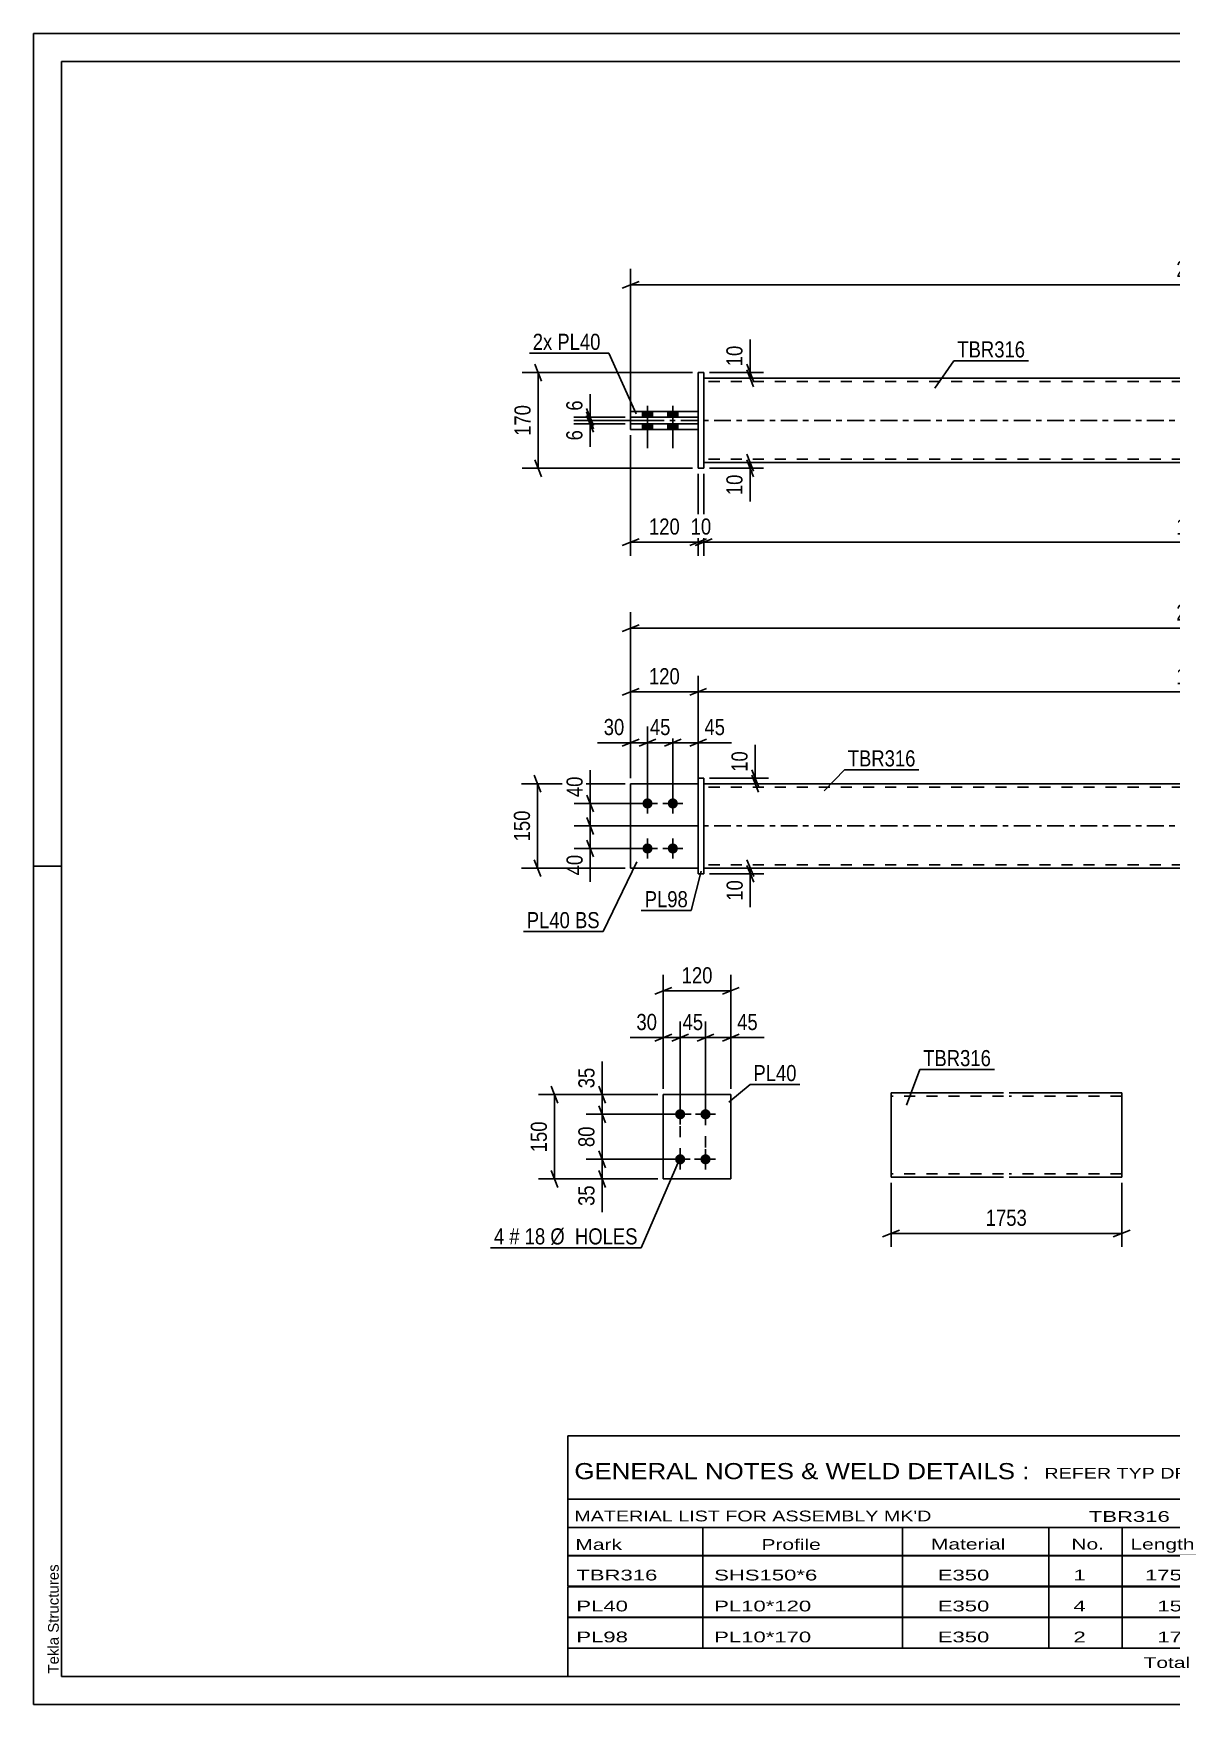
# Model space of a CAD drawing. Header units: millimetres. Extents: x 0 to 420, y 0 to 297.
# Drawn here: x 0 to 202.3, y 0 to 297 of the extents above; entities that cross this region are included whole.
import ezdxf

# ---------------------------------------------------------------- set-up
doc = ezdxf.new("R2010")
doc.units = ezdxf.units.MM
doc.linetypes.add('DXK_LINE_DOT2', pattern=[3.9198, 1.9599, -1.9599])
doc.linetypes.add('DXK_LINE_DOT3', pattern=[5.9187, 2.979, -0.9799, 0.9799, -0.9799])
doc.styles.add('Arial', font='ARIAL.TTF', dxfattribs={"height": 0.2})
doc.styles.add('Arial Narrow', font='ARIALN.TTF', dxfattribs={"height": 0.2})

# ---------------------------------------------------------------- blocks, each defined once
blk = doc.blocks.new('Unknown-580582355-1163')
at = {"color": 5, "linetype": 'Continuous'}
for p, q in [((420, 297), (0, 297)), ((0, 297), (0, 0)), ((0, 292), (0, 297)), ((415, 292), (5, 292)), ((5, 292), (5, 5)), ((5, 149), (0, 149)), ((0, 0), (0, 5)), ((5, 5), (415, 5)), ((0, 0), (420, 0))]:
    blk.add_line(p, q, dxfattribs=at)
at = {"color": 174, "linetype": 'Continuous', "style": 'Arial'}
blk.add_text('Tekla Structures', height=1.9102, rotation=90, dxfattribs=at).set_placement((4.5, 5.5))
blk = doc.blocks.new('Part-580582355-1804 - 1792')
at = {"color": 2, "linetype": 'Continuous'}
for p, q in [((106.15, 163.65), (118.15, 163.65)), ((106.15, 163.65), (106.15, 148.65)), ((118.15, 148.65), (106.15, 148.65)), ((106.15, 148.65), (106.15, 148.65))]:
    blk.add_line(p, q, dxfattribs=at)
at = {"color": 7, "linetype": 'DXK_LINE_DOT2'}
for p, q in [((106.15, 163.65), (118.15, 163.65)), ((118.15, 163.65), (118.15, 163.65)), ((118.15, 163.65), (118.15, 148.65)), ((106.15, 148.65), (118.15, 148.65))]:
    blk.add_line(p, q, dxfattribs=at)
blk = doc.blocks.new('Part-580582355-1809 - 1792')
at = {"color": 7, "linetype": 'DXK_LINE_DOT2'}
for p, q in [((106.15, 163.65), (118.15, 163.65)), ((106.15, 163.65), (118.15, 163.65)), ((106.15, 148.65), (106.15, 163.65)), ((118.15, 163.65), (118.15, 163.65)), ((118.15, 163.65), (118.15, 148.65)), ((106.15, 148.65), (118.15, 148.65)), ((118.15, 148.65), (106.15, 148.65)), ((106.15, 148.65), (106.15, 148.65))]:
    blk.add_line(p, q, dxfattribs=at)
blk = doc.blocks.new('Part-580582355-1814 - 1792')
at = {"color": 2, "linetype": 'Continuous'}
for p, q in [((118.15, 164.65), (119.15, 164.65)), ((118.15, 164.65), (118.15, 147.65)), ((119.15, 164.65), (119.15, 164.65)), ((119.15, 164.65), (119.15, 147.65)), ((118.15, 147.65), (119.15, 147.65))]:
    blk.add_line(p, q, dxfattribs=at)
at = {"color": 7, "linetype": 'DXK_LINE_DOT2'}
for p, q in [((118.15, 164.65), (119.15, 164.65)), ((118.15, 147.65), (119.15, 147.65))]:
    blk.add_line(p, q, dxfattribs=at)
blk = doc.blocks.new('Part-580582355-1824 - 1792')
at = {"color": 2, "linetype": 'Continuous'}
for p, q in [((119.15, 163.65), (294.45, 163.65)), ((119.15, 148.65), (294.45, 148.65))]:
    blk.add_line(p, q, dxfattribs=at)
at = {"color": 7, "linetype": 'DXK_LINE_DOT2'}
for p, q in [((119.15, 148.65), (119.15, 163.65)), ((294.45, 148.65), (294.45, 163.65)), ((294.45, 163.05), (119.15, 163.05)), ((294.45, 149.25), (119.15, 149.25))]:
    blk.add_line(p, q, dxfattribs=at)
at = {"color": 7, "linetype": 'DXK_LINE_DOT3'}
blk.add_line((109.15, 156.15), (304.45, 156.15), dxfattribs=at)
blk = doc.blocks.new('Bolt-580582355-1831 - 1792')
at = {"linetype": 'Continuous'}
for points in [[(109.15, 161.05), (109.33, 161.03), (109.51, 160.97), (109.68, 160.88), (109.82, 160.75), (109.93, 160.6), (110, 160.43), (110.04, 160.24), (110.04, 160.05), (110, 159.87), (109.93, 159.7), (109.82, 159.55), (109.68, 159.42), (109.51, 159.33), (109.33, 159.27), (109.15, 159.25), (108.96, 159.27), (108.78, 159.33), (108.62, 159.42), (108.48, 159.55), (108.37, 159.7), (108.29, 159.87), (108.25, 160.05), (108.25, 160.24), (108.29, 160.43), (108.37, 160.6), (108.48, 160.75), (108.62, 160.88), (108.78, 160.97), (108.96, 161.03)], [(113.65, 161.05), (113.83, 161.03), (114.01, 160.97), (114.18, 160.88), (114.32, 160.75), (114.43, 160.6), (114.5, 160.43), (114.54, 160.24), (114.54, 160.05), (114.5, 159.87), (114.43, 159.7), (114.32, 159.55), (114.18, 159.42), (114.01, 159.33), (113.83, 159.27), (113.65, 159.25), (113.46, 159.27), (113.28, 159.33), (113.12, 159.42), (112.98, 159.55), (112.87, 159.7), (112.79, 159.87), (112.75, 160.05), (112.75, 160.24), (112.79, 160.43), (112.87, 160.6), (112.98, 160.75), (113.12, 160.88), (113.28, 160.97), (113.46, 161.03)], [(109.15, 153.05), (109.33, 153.03), (109.51, 152.97), (109.68, 152.88), (109.82, 152.75), (109.93, 152.6), (110, 152.43), (110.04, 152.24), (110.04, 152.05), (110, 151.87), (109.93, 151.7), (109.82, 151.55), (109.68, 151.42), (109.51, 151.33), (109.33, 151.27), (109.15, 151.25), (108.96, 151.27), (108.78, 151.33), (108.62, 151.42), (108.48, 151.55), (108.37, 151.7), (108.29, 151.87), (108.25, 152.05), (108.25, 152.24), (108.29, 152.43), (108.37, 152.6), (108.48, 152.75), (108.62, 152.88), (108.78, 152.97), (108.96, 153.03)], [(113.65, 153.05), (113.83, 153.03), (114.01, 152.97), (114.18, 152.88), (114.32, 152.75), (114.43, 152.6), (114.5, 152.43), (114.54, 152.24), (114.54, 152.05), (114.5, 151.87), (114.43, 151.7), (114.32, 151.55), (114.18, 151.42), (114.01, 151.33), (113.83, 151.27), (113.65, 151.25), (113.46, 151.27), (113.28, 151.33), (113.12, 151.42), (112.98, 151.55), (112.87, 151.7), (112.79, 151.87), (112.75, 152.05), (112.75, 152.24), (112.79, 152.43), (112.87, 152.6), (112.98, 152.75), (113.12, 152.88), (113.28, 152.97), (113.46, 153.03)]]:
    blk.add_hatch(color=1, dxfattribs=at).paths.add_polyline_path(points)
at = {"color": 1, "linetype": 'Continuous'}
for p, q in [((109.15, 158.35), (109.15, 161.95)), ((113.65, 158.35), (113.65, 161.95)), ((110.95, 160.15), (107.35, 160.15)), ((115.45, 160.15), (111.85, 160.15)), ((110.95, 152.15), (107.35, 152.15)), ((109.15, 150.35), (109.15, 153.95)), ((115.45, 152.15), (111.85, 152.15)), ((113.65, 150.35), (113.65, 153.95))]:
    blk.add_line(p, q, dxfattribs=at)
blk = doc.blocks.new('Part-580582355-2124 - 2115')
at = {"color": 2, "linetype": 'Continuous'}
for p, q in [((119.15, 235.72), (294.45, 235.72)), ((119.15, 220.72), (294.45, 220.72))]:
    blk.add_line(p, q, dxfattribs=at)
at = {"color": 7, "linetype": 'DXK_LINE_DOT2'}
for p, q in [((119.15, 220.72), (119.15, 235.72)), ((294.45, 235.12), (119.15, 235.12)), ((294.45, 235.72), (294.45, 220.72)), ((294.45, 221.32), (119.15, 221.32))]:
    blk.add_line(p, q, dxfattribs=at)
at = {"color": 7, "linetype": 'DXK_LINE_DOT3'}
blk.add_line((109.15, 228.22), (304.45, 228.22), dxfattribs=at)
blk = doc.blocks.new('Bolt-580582355-2118 - 2115')
at = {"linetype": 'Continuous'}
for points in [[(108.25, 228.82), (110.05, 228.82), (110.05, 229.82), (108.25, 229.82)], [(108.25, 228.82), (110.05, 228.82), (110.05, 229.82), (108.25, 229.82)], [(112.75, 228.82), (114.55, 228.82), (114.55, 229.82), (112.75, 229.82)], [(112.75, 228.82), (114.55, 228.82), (114.55, 229.82), (112.75, 229.82)], [(108.25, 226.62), (110.05, 226.62), (110.05, 227.62), (108.25, 227.62)], [(108.25, 226.62), (110.05, 226.62), (110.05, 227.62), (108.25, 227.62)], [(112.75, 226.62), (114.55, 226.62), (114.55, 227.62), (112.75, 227.62)], [(112.75, 226.62), (114.55, 226.62), (114.55, 227.62), (112.75, 227.62)]]:
    blk.add_hatch(color=1, dxfattribs=at).paths.add_polyline_path(points)
at = {"color": 1, "linetype": 'Continuous'}
for p, q in [((108.25, 229.82), (108.25, 228.82)), ((108.25, 229.82), (108.25, 228.82)), ((109.15, 230.82), (109.15, 223.32)), ((109.15, 230.82), (109.15, 223.32)), ((110.05, 229.82), (110.05, 228.82)), ((110.05, 229.82), (110.05, 228.82)), ((112.75, 229.82), (112.75, 228.82)), ((112.75, 229.82), (112.75, 228.82)), ((113.65, 230.82), (113.65, 223.32)), ((113.65, 230.82), (113.65, 223.32)), ((114.55, 229.82), (114.55, 228.82)), ((114.55, 229.82), (114.55, 228.82)), ((108.25, 227.62), (108.25, 226.62)), ((108.25, 227.62), (108.25, 226.62)), ((110.05, 227.62), (110.05, 226.62)), ((110.05, 227.62), (110.05, 226.62)), ((112.75, 227.62), (112.75, 226.62)), ((112.75, 227.62), (112.75, 226.62)), ((114.55, 227.62), (114.55, 226.62)), ((114.55, 227.62), (114.55, 226.62))]:
    blk.add_line(p, q, dxfattribs=at)
blk = doc.blocks.new('Part-580582355-2135 - 2115')
at = {"color": 2, "linetype": 'Continuous'}
for p, q in [((106.15, 229.82), (118.15, 229.82)), ((106.15, 228.82), (106.15, 229.82)), ((106.15, 228.82), (118.15, 228.82)), ((106.15, 228.82), (106.15, 228.82))]:
    blk.add_line(p, q, dxfattribs=at)
at = {"color": 7, "linetype": 'DXK_LINE_DOT2'}
for p, q in [((106.15, 229.82), (118.15, 229.82)), ((106.15, 229.82), (106.15, 229.82)), ((106.15, 228.82), (118.15, 228.82)), ((118.15, 229.82), (118.15, 228.82))]:
    blk.add_line(p, q, dxfattribs=at)
blk = doc.blocks.new('Part-580582355-2130 - 2115')
at = {"color": 2, "linetype": 'Continuous'}
for p, q in [((106.15, 227.62), (118.15, 227.62)), ((106.15, 226.62), (106.15, 227.62)), ((106.15, 226.62), (118.15, 226.62)), ((106.15, 226.62), (106.15, 226.62))]:
    blk.add_line(p, q, dxfattribs=at)
at = {"color": 7, "linetype": 'DXK_LINE_DOT2'}
for p, q in [((106.15, 227.62), (118.15, 227.62)), ((118.15, 226.62), (106.15, 226.62)), ((118.15, 227.62), (118.15, 226.62))]:
    blk.add_line(p, q, dxfattribs=at)
blk = doc.blocks.new('Part-580582355-2136 - 2115')
at = {"color": 2, "linetype": 'Continuous'}
for p, q in [((118.15, 236.72), (119.15, 236.72)), ((118.15, 236.72), (118.15, 219.72)), ((119.15, 236.72), (119.15, 236.72)), ((119.15, 236.72), (119.15, 219.72)), ((119.15, 219.72), (118.15, 219.72)), ((118.15, 219.72), (118.15, 219.72))]:
    blk.add_line(p, q, dxfattribs=at)
at = {"color": 7, "linetype": 'DXK_LINE_DOT2'}
for p, q in [((118.15, 236.72), (119.15, 236.72)), ((119.15, 236.72), (119.15, 236.72)), ((118.15, 219.72), (119.15, 219.72))]:
    blk.add_line(p, q, dxfattribs=at)
blk = doc.blocks.new('Bolt-580582355-1445 - 1411')
at = {"linetype": 'Continuous'}
for points in [[(114.96, 104.01), (114.77, 104.03), (114.59, 104.08), (114.43, 104.18), (114.29, 104.3), (114.18, 104.46), (114.1, 104.63), (114.06, 104.81), (114.06, 105), (114.1, 105.18), (114.18, 105.36), (114.29, 105.51), (114.43, 105.63), (114.59, 105.73), (114.77, 105.79), (114.96, 105.81), (115.15, 105.79), (115.33, 105.73), (115.49, 105.63), (115.63, 105.51), (115.74, 105.36), (115.82, 105.18), (115.85, 105), (115.85, 104.81), (115.82, 104.63), (115.74, 104.46), (115.63, 104.3), (115.49, 104.18), (115.33, 104.08), (115.15, 104.03)], [(119.46, 104.01), (119.27, 104.03), (119.09, 104.08), (118.93, 104.18), (118.79, 104.3), (118.68, 104.46), (118.6, 104.63), (118.56, 104.81), (118.56, 105), (118.6, 105.18), (118.68, 105.36), (118.79, 105.51), (118.93, 105.63), (119.09, 105.73), (119.27, 105.79), (119.46, 105.81), (119.65, 105.79), (119.83, 105.73), (119.99, 105.63), (120.13, 105.51), (120.24, 105.36), (120.32, 105.18), (120.35, 105), (120.35, 104.81), (120.32, 104.63), (120.24, 104.46), (120.13, 104.3), (119.99, 104.18), (119.83, 104.08), (119.65, 104.03)], [(114.96, 96.01), (114.77, 96.03), (114.59, 96.08), (114.43, 96.18), (114.29, 96.3), (114.18, 96.46), (114.1, 96.63), (114.06, 96.81), (114.06, 97), (114.1, 97.18), (114.18, 97.36), (114.29, 97.51), (114.43, 97.63), (114.59, 97.73), (114.77, 97.79), (114.96, 97.81), (115.15, 97.79), (115.33, 97.73), (115.49, 97.63), (115.63, 97.51), (115.74, 97.36), (115.82, 97.18), (115.85, 97), (115.85, 96.81), (115.82, 96.63), (115.74, 96.46), (115.63, 96.3), (115.49, 96.18), (115.33, 96.08), (115.15, 96.03)], [(119.46, 96.01), (119.27, 96.03), (119.09, 96.08), (118.93, 96.18), (118.79, 96.3), (118.68, 96.46), (118.6, 96.63), (118.56, 96.81), (118.56, 97), (118.6, 97.18), (118.68, 97.36), (118.79, 97.51), (118.93, 97.63), (119.09, 97.73), (119.27, 97.79), (119.46, 97.81), (119.65, 97.79), (119.83, 97.73), (119.99, 97.63), (120.13, 97.51), (120.24, 97.36), (120.32, 97.18), (120.35, 97), (120.35, 96.81), (120.32, 96.63), (120.24, 96.46), (120.13, 96.3), (119.99, 96.18), (119.83, 96.08), (119.65, 96.03)]]:
    blk.add_hatch(color=1, dxfattribs=at).paths.add_polyline_path(points)
at = {"color": 1, "linetype": 'Continuous'}
for p, q in [((116.76, 104.91), (113.16, 104.91)), ((114.96, 103.11), (114.96, 106.71)), ((121.26, 104.91), (117.66, 104.91)), ((119.46, 103.11), (119.46, 106.71)), ((114.96, 95.11), (114.96, 98.71)), ((119.46, 95.11), (119.46, 98.71)), ((116.76, 96.91), (113.16, 96.91)), ((121.26, 96.91), (117.66, 96.91))]:
    blk.add_line(p, q, dxfattribs=at)
blk = doc.blocks.new('Part-580582355-1460 - 1411')
at = {"color": 2, "linetype": 'Continuous'}
for p, q in [((111.96, 108.41), (123.96, 108.41)), ((111.96, 93.41), (111.96, 108.41)), ((123.96, 108.41), (123.96, 108.41)), ((123.96, 108.41), (123.96, 93.41)), ((123.96, 93.41), (111.96, 93.41)), ((111.96, 93.41), (111.96, 93.41))]:
    blk.add_line(p, q, dxfattribs=at)
at = {"color": 7, "linetype": 'DXK_LINE_DOT2'}
for p, q in [((111.96, 108.41), (123.96, 108.41)), ((111.96, 93.41), (123.96, 93.41)), ((111.96, 93.41), (111.96, 93.41))]:
    blk.add_line(p, q, dxfattribs=at)
blk = doc.blocks.new('Part-580582355-1274 - 1255')
at = {"color": 2, "linetype": 'Continuous'}
for p, q in [((152.43, 107.53), (152.43, 108.73)), ((152.43, 108.73), (172.43, 108.73)), ((152.43, 107.53), (152.43, 94.47)), ((173.43, 108.73), (193.43, 108.73)), ((193.43, 108.73), (193.43, 108.64)), ((193.43, 108.64), (193.43, 107.53)), ((193.43, 107.53), (193.43, 93.73)), ((152.43, 93.82), (152.43, 94.47)), ((152.43, 93.73), (152.43, 93.82)), ((172.43, 93.73), (152.43, 93.73)), ((193.43, 93.73), (173.43, 93.73))]:
    blk.add_line(p, q, dxfattribs=at)
at = {"color": 7, "linetype": 'DXK_LINE_DOT2'}
for p, q in [((172.43, 108.13), (152.43, 108.13)), ((193.43, 108.13), (173.43, 108.13)), ((193.43, 108.38), (193.43, 107.53)), ((152.43, 94.47), (152.43, 94.08)), ((152.43, 94.33), (152.43, 94.38)), ((172.43, 94.33), (152.43, 94.33)), ((193.43, 94.33), (173.43, 94.33)), ((193.43, 94.38), (193.43, 94.47)), ((193.43, 94.33), (193.43, 94.38)), ((193.43, 94.33), (193.43, 94.38))]:
    blk.add_line(p, q, dxfattribs=at)
blk = doc.blocks.new('Rectangle-580582355-1569 - 1411')
at = {"color": 1, "linetype": 'DXK_LINE_DOT2'}
blk.add_lwpolyline([(114.96, 104.91), (119.46, 104.91), (119.46, 96.91), (114.96, 96.91), (114.96, 104.91)], close=True, dxfattribs=at)
blk = doc.blocks.new('StraightDimension-580582355-2011 - 1792')
at = {"color": 7, "linetype": 'Continuous'}
for p, q in [((113.65, 161.15), (113.65, 173.8)), ((118.15, 164.65), (118.15, 173.8)), ((112.15, 170.35), (115.15, 171.55)), ((113.65, 170.95), (118.15, 170.95)), ((119.65, 171.55), (116.65, 170.35))]:
    blk.add_line(p, q, dxfattribs=at)
at = {"color": 0}
blk.add_wipeout([(123.53, 171.7), (123.53, 175.9), (118.67, 175.9), (118.67, 171.7)], dxfattribs=at)
at = {"color": 7, "linetype": 'Continuous'}
blk.add_line((118.15, 170.95), (124.05, 170.95), dxfattribs=at)
blk.add_line((118.15, 170.95), (124.05, 170.95), dxfattribs=at)
at = {"color": 3, "style": 'Arial Narrow'}
blk.add_text('45', height=2.863, dxfattribs=at).set_placement((119.27, 172.3))
blk = doc.blocks.new('StraightDimension-580582355-1893 - 1792')
at = {"color": 7, "linetype": 'Continuous'}
for p, q in [((106.15, 164.65), (106.15, 194.15)), ((307.45, 164.65), (307.45, 194.15)), ((107.65, 191.9), (104.65, 190.7)), ((106.15, 191.3), (307.45, 191.3)), ((305.95, 190.7), (308.95, 191.9))]:
    blk.add_line(p, q, dxfattribs=at)
at = {"color": 0}
blk.add_wipeout([(211.06, 192.05), (211.06, 196.25), (202.54, 196.25), (202.54, 192.05)], dxfattribs=at)
at = {"color": 3, "style": 'Arial Narrow'}
blk.add_text('2013', height=2.863, dxfattribs=at).set_placement((203.14, 192.65))
blk = doc.blocks.new('StraightDimension-580582355-2057 - 1792')
at = {"color": 7, "linetype": 'Continuous'}
for p, q in [((98.37, 157.65), (99.57, 154.65)), ((117.15, 156.15), (96.12, 156.15)), ((98.97, 152.15), (98.97, 156.15)), ((108.15, 152.15), (96.12, 152.15)), ((99.57, 150.65), (98.37, 153.65))]:
    blk.add_line(p, q, dxfattribs=at)
at = {"color": 0}
blk.add_wipeout([(98.22, 151.62), (94.02, 151.62), (94.02, 146.77), (98.22, 146.77)], dxfattribs=at)
at = {"color": 7, "linetype": 'Continuous'}
blk.add_line((98.97, 152.15), (98.97, 146.24), dxfattribs=at)
blk.add_line((98.97, 152.15), (98.97, 146.24), dxfattribs=at)
at = {"color": 3, "style": 'Arial Narrow'}
blk.add_text('40', height=2.863, rotation=90.0002, dxfattribs=at).set_placement((97.62, 147.37))
blk = doc.blocks.new('StraightDimension-580582355-2028 - 1792')
at = {"color": 7, "linetype": 'Continuous'}
for p, q in [((105.15, 163.65), (86.76, 163.65)), ((90.21, 162.15), (89.01, 165.15)), ((89.61, 148.65), (89.61, 163.65)), ((105.15, 148.65), (86.76, 148.65)), ((89.01, 150.15), (90.21, 147.15))]:
    blk.add_line(p, q, dxfattribs=at)
at = {"color": 0}
blk.add_wipeout([(88.86, 159.49), (84.66, 159.49), (84.66, 152.81), (88.86, 152.81)], dxfattribs=at)
at = {"color": 3, "style": 'Arial Narrow'}
blk.add_text('150', height=2.863, rotation=90.0002, dxfattribs=at).set_placement((88.26, 153.41))
blk = doc.blocks.new('StraightDimension-580582355-1998 - 1792')
at = {"color": 7, "linetype": 'Continuous'}
for p, q in [((109.15, 161.15), (109.15, 173.8)), ((113.65, 161.15), (113.65, 173.8)), ((107.65, 170.35), (110.65, 171.55)), ((109.15, 170.95), (113.65, 170.95)), ((115.15, 171.55), (112.15, 170.35))]:
    blk.add_line(p, q, dxfattribs=at)
at = {"color": 0}
blk.add_wipeout([(113.83, 171.7), (113.83, 175.9), (108.97, 175.9), (108.97, 171.7)], dxfattribs=at)
at = {"color": 3, "style": 'Arial Narrow'}
blk.add_text('45', height=2.863, dxfattribs=at).set_placement((109.57, 172.3))
blk = doc.blocks.new('StraightDimension-580582355-1966 - 1792')
at = {"color": 7, "linetype": 'Continuous'}
for p, q in [((106.15, 164.65), (106.15, 182.83)), ((118.15, 157.15), (118.15, 182.83)), ((104.65, 179.38), (107.65, 180.58)), ((106.15, 179.98), (118.15, 179.98)), ((119.65, 180.58), (116.65, 179.38))]:
    blk.add_line(p, q, dxfattribs=at)
at = {"color": 0}
blk.add_wipeout([(115.49, 180.73), (115.49, 184.93), (108.81, 184.93), (108.81, 180.73)], dxfattribs=at)
at = {"color": 3, "style": 'Arial Narrow'}
blk.add_text('120', height=2.863, dxfattribs=at).set_placement((109.41, 181.33))
blk = doc.blocks.new('StraightDimension-580582355-1838 - 1792')
at = {"color": 7, "linetype": 'Continuous'}
for p, q in [((120.15, 164.65), (130.68, 164.65)), ((120.15, 163.65), (130.68, 163.65)), ((127.68, 166.15), (128.88, 163.15)), ((128.88, 162.15), (127.68, 165.15)), ((128.28, 163.65), (128.28, 164.65))]:
    blk.add_line(p, q, dxfattribs=at)
at = {"color": 0}
blk.add_wipeout([(127.53, 170.03), (123.33, 170.03), (123.33, 165.17), (127.53, 165.17)], dxfattribs=at)
at = {"color": 7, "linetype": 'Continuous'}
blk.add_line((128.28, 164.65), (128.28, 170.55), dxfattribs=at)
blk.add_line((128.28, 164.65), (128.28, 170.55), dxfattribs=at)
at = {"color": 3, "style": 'Arial Narrow'}
blk.add_text('10', height=2.863, rotation=90.0002, dxfattribs=at).set_placement((126.93, 165.77))
blk = doc.blocks.new('StraightDimension-580582355-1951 - 1792')
at = {"color": 7, "linetype": 'Continuous'}
for p, q in [((118.15, 157.15), (118.15, 182.83)), ((295.45, 164.65), (295.45, 182.83)), ((119.65, 180.58), (116.65, 179.38)), ((118.15, 179.98), (295.45, 179.98)), ((293.95, 179.38), (296.95, 180.58))]:
    blk.add_line(p, q, dxfattribs=at)
at = {"color": 0}
blk.add_wipeout([(211.06, 180.73), (211.06, 184.93), (202.54, 184.93), (202.54, 180.73)], dxfattribs=at)
at = {"color": 3, "style": 'Arial Narrow'}
blk.add_text('1773', height=2.863, dxfattribs=at).set_placement((203.14, 181.33))
blk = doc.blocks.new('StraightDimension-580582355-1982 - 1792')
at = {"color": 7, "linetype": 'Continuous'}
for p, q in [((106.15, 164.65), (106.15, 173.8)), ((109.15, 161.15), (109.15, 173.8)), ((104.65, 170.35), (107.65, 171.55)), ((106.15, 170.95), (109.15, 170.95)), ((110.65, 171.55), (107.65, 170.35))]:
    blk.add_line(p, q, dxfattribs=at)
at = {"color": 0}
blk.add_wipeout([(105.62, 171.7), (105.62, 175.9), (100.77, 175.9), (100.77, 171.7)], dxfattribs=at)
at = {"color": 7, "linetype": 'Continuous'}
blk.add_line((106.15, 170.95), (100.24, 170.95), dxfattribs=at)
blk.add_line((106.15, 170.95), (100.24, 170.95), dxfattribs=at)
at = {"color": 3, "style": 'Arial Narrow'}
blk.add_text('30', height=2.863, dxfattribs=at).set_placement((101.37, 172.3))
blk = doc.blocks.new('StraightDimension-580582355-2048 - 1792')
at = {"color": 7, "linetype": 'Continuous'}
for p, q in [((98.37, 161.65), (99.57, 158.65)), ((108.15, 160.15), (96.12, 160.15)), ((99.57, 154.65), (98.37, 157.65)), ((98.97, 156.15), (98.97, 160.15)), ((117.15, 156.15), (96.12, 156.15))]:
    blk.add_line(p, q, dxfattribs=at)
at = {"color": 0}
blk.add_wipeout([(98.22, 165.53), (94.02, 165.53), (94.02, 160.67), (98.22, 160.67)], dxfattribs=at)
at = {"color": 7, "linetype": 'Continuous'}
blk.add_line((98.97, 160.15), (98.97, 166.05), dxfattribs=at)
blk.add_line((98.97, 160.15), (98.97, 166.05), dxfattribs=at)
at = {"color": 3, "style": 'Arial Narrow'}
blk.add_text('40', height=2.863, rotation=90.0002, dxfattribs=at).set_placement((97.62, 161.27))
blk = doc.blocks.new('StraightDimension-580582355-2067 - 1792')
at = {"color": 7, "linetype": 'Continuous'}
for p, q in [((120.15, 148.65), (129.82, 148.65)), ((126.82, 150.15), (128.02, 147.15)), ((128.02, 146.15), (126.82, 149.15)), ((127.42, 147.65), (127.42, 148.65)), ((120.15, 147.65), (129.82, 147.65))]:
    blk.add_line(p, q, dxfattribs=at)
at = {"color": 0}
blk.add_wipeout([(126.67, 147.12), (122.47, 147.12), (122.47, 142.27), (126.67, 142.27)], dxfattribs=at)
at = {"color": 7, "linetype": 'Continuous'}
blk.add_line((127.42, 147.65), (127.42, 141.74), dxfattribs=at)
blk.add_line((127.42, 147.65), (127.42, 141.74), dxfattribs=at)
at = {"color": 3, "style": 'Arial Narrow'}
blk.add_text('10', height=2.863, rotation=90.0002, dxfattribs=at).set_placement((126.07, 142.87))
blk = doc.blocks.new('StraightDimension-580582355-2182 - 2115')
at = {"color": 7, "linetype": 'Continuous'}
for p, q in [((119.15, 218.72), (119.15, 204.18)), ((294.45, 218.72), (294.45, 204.18)), ((120.65, 207.18), (117.65, 205.98)), ((119.15, 206.58), (294.45, 206.58)), ((292.95, 205.98), (295.95, 207.18))]:
    blk.add_line(p, q, dxfattribs=at)
at = {"color": 0}
blk.add_wipeout([(211.06, 207.33), (211.06, 211.53), (202.54, 211.53), (202.54, 207.33)], dxfattribs=at)
at = {"color": 3, "style": 'Arial Narrow'}
blk.add_text('1753', height=2.863, dxfattribs=at).set_placement((203.14, 207.93))
blk = doc.blocks.new('StraightDimension-580582355-2199 - 2115')
at = {"color": 7, "linetype": 'Continuous'}
for p, q in [((106.15, 225.62), (106.15, 204.18)), ((118.15, 218.72), (118.15, 204.18)), ((104.65, 205.98), (107.65, 207.18)), ((106.15, 206.58), (118.15, 206.58)), ((119.65, 207.18), (116.65, 205.98))]:
    blk.add_line(p, q, dxfattribs=at)
at = {"color": 0}
blk.add_wipeout([(115.49, 207.33), (115.49, 211.53), (108.81, 211.53), (108.81, 207.33)], dxfattribs=at)
at = {"color": 3, "style": 'Arial Narrow'}
blk.add_text('120', height=2.863, dxfattribs=at).set_placement((109.41, 207.93))
blk = doc.blocks.new('StraightDimension-580582355-2171 - 2115')
at = {"color": 7, "linetype": 'Continuous'}
for p, q in [((107.65, 252.94), (104.65, 251.74)), ((106.15, 227.62), (106.15, 255.19)), ((305.95, 251.74), (308.95, 252.94)), ((307.45, 227.62), (307.45, 255.19)), ((106.15, 252.34), (307.45, 252.34))]:
    blk.add_line(p, q, dxfattribs=at)
at = {"color": 0}
blk.add_wipeout([(211.06, 253.09), (211.06, 257.29), (202.54, 257.29), (202.54, 253.09)], dxfattribs=at)
at = {"color": 3, "style": 'Arial Narrow'}
blk.add_text('2013', height=2.863, dxfattribs=at).set_placement((203.14, 253.69))
blk = doc.blocks.new('StraightDimension-580582355-2148 - 2115')
at = {"color": 7, "linetype": 'Continuous'}
for p, q in [((120.15, 220.72), (129.78, 220.72)), ((126.78, 222.22), (127.98, 219.22)), ((127.98, 218.22), (126.78, 221.22)), ((127.38, 219.72), (127.38, 220.72)), ((120.15, 219.72), (129.78, 219.72))]:
    blk.add_line(p, q, dxfattribs=at)
at = {"color": 0}
blk.add_wipeout([(126.63, 219.2), (122.43, 219.2), (122.43, 214.34), (126.63, 214.34)], dxfattribs=at)
at = {"color": 7, "linetype": 'Continuous'}
blk.add_line((127.38, 219.72), (127.38, 213.82), dxfattribs=at)
blk.add_line((127.38, 219.72), (127.38, 213.82), dxfattribs=at)
at = {"color": 3, "style": 'Arial Narrow'}
blk.add_text('10', height=2.863, rotation=90.0002, dxfattribs=at).set_placement((126.03, 214.94))
blk = doc.blocks.new('StraightDimension-580582355-2158 - 2115')
at = {"color": 7, "linetype": 'Continuous'}
for p, q in [((90.32, 235.22), (89.12, 238.22)), ((117.15, 236.72), (86.87, 236.72)), ((89.72, 219.72), (89.72, 236.72)), ((89.12, 221.22), (90.32, 218.22)), ((117.15, 219.72), (86.87, 219.72))]:
    blk.add_line(p, q, dxfattribs=at)
at = {"color": 0}
blk.add_wipeout([(88.97, 231.57), (84.77, 231.57), (84.77, 224.88), (88.97, 224.88)], dxfattribs=at)
at = {"color": 3, "style": 'Arial Narrow'}
blk.add_text('170', height=2.863, rotation=90.0002, dxfattribs=at).set_placement((88.37, 225.48))
blk = doc.blocks.new('StraightDimension-580582355-2190 - 2115')
at = {"color": 7, "linetype": 'Continuous'}
for p, q in [((118.15, 218.72), (118.15, 204.18)), ((119.15, 218.72), (119.15, 204.18)), ((116.65, 205.98), (119.65, 207.18)), ((120.65, 207.18), (117.65, 205.98)), ((118.15, 206.58), (119.15, 206.58))]:
    blk.add_line(p, q, dxfattribs=at)
at = {"color": 0}
blk.add_wipeout([(121.08, 207.33), (121.08, 211.53), (116.22, 211.53), (116.22, 207.33)], dxfattribs=at)
at = {"color": 3, "style": 'Arial Narrow'}
blk.add_text('10', height=2.863, dxfattribs=at).set_placement((116.82, 207.93))
blk = doc.blocks.new('StraightDimension-580582355-2239 - 2115')
at = {"color": 7, "linetype": 'Continuous'}
for p, q in [((126.78, 238.22), (127.98, 235.22)), ((120.15, 236.72), (129.78, 236.72)), ((120.15, 235.72), (129.78, 235.72)), ((127.98, 234.22), (126.78, 237.22)), ((127.38, 235.72), (127.38, 236.72))]:
    blk.add_line(p, q, dxfattribs=at)
at = {"color": 0}
blk.add_wipeout([(126.63, 242.1), (122.43, 242.1), (122.43, 237.25), (126.63, 237.25)], dxfattribs=at)
at = {"color": 7, "linetype": 'Continuous'}
blk.add_line((127.38, 236.72), (127.38, 242.63), dxfattribs=at)
blk.add_line((127.38, 236.72), (127.38, 242.63), dxfattribs=at)
at = {"color": 3, "style": 'Arial Narrow'}
blk.add_text('10', height=2.863, rotation=90.0002, dxfattribs=at).set_placement((126.03, 237.85))
blk = doc.blocks.new('StraightDimension-580582355-2279 - 2115')
at = {"color": 7, "linetype": 'Continuous'}
for p, q in [((98.33, 229.72), (99.53, 226.72)), ((99.53, 226.12), (98.33, 229.12)), ((110.4, 228.22), (96.08, 228.22)), ((105.15, 227.62), (96.08, 227.62)), ((98.93, 227.62), (98.93, 228.22))]:
    blk.add_line(p, q, dxfattribs=at)
at = {"color": 0}
blk.add_wipeout([(98.18, 227.1), (93.98, 227.1), (93.98, 224.07), (98.18, 224.07)], dxfattribs=at)
at = {"color": 7, "linetype": 'Continuous'}
blk.add_line((98.93, 227.62), (98.93, 223.55), dxfattribs=at)
blk.add_line((98.93, 227.62), (98.93, 223.55), dxfattribs=at)
at = {"color": 3, "style": 'Arial Narrow'}
blk.add_text('6', height=2.86, rotation=90.0002, dxfattribs=at).set_placement((97.58, 224.67))
blk = doc.blocks.new('StraightDimension-580582355-2289 - 2115')
at = {"color": 7, "linetype": 'Continuous'}
for p, q in [((105.15, 228.82), (96.08, 228.82)), ((98.33, 230.32), (99.53, 227.32)), ((99.53, 226.72), (98.33, 229.72)), ((98.93, 228.22), (98.93, 228.82)), ((110.4, 228.22), (96.08, 228.22))]:
    blk.add_line(p, q, dxfattribs=at)
at = {"color": 0}
blk.add_wipeout([(98.18, 232.38), (93.98, 232.38), (93.98, 229.35), (98.18, 229.35)], dxfattribs=at)
at = {"color": 7, "linetype": 'Continuous'}
blk.add_line((98.93, 228.82), (98.93, 232.9), dxfattribs=at)
blk.add_line((98.93, 228.82), (98.93, 232.9), dxfattribs=at)
at = {"color": 3, "style": 'Arial Narrow'}
blk.add_text('6', height=2.86, rotation=90.0002, dxfattribs=at).set_placement((97.58, 229.95))
blk = doc.blocks.new('StraightDimension-580582355-1556 - 1411')
at = {"color": 7, "linetype": 'Continuous'}
for p, q in [((100.47, 98.41), (101.67, 95.41)), ((113.96, 96.91), (98.22, 96.91)), ((101.07, 93.41), (101.07, 96.91)), ((110.96, 93.41), (98.22, 93.41)), ((101.67, 91.91), (100.47, 94.91))]:
    blk.add_line(p, q, dxfattribs=at)
at = {"color": 0}
blk.add_wipeout([(100.32, 92.88), (96.12, 92.88), (96.12, 88.02), (100.32, 88.02)], dxfattribs=at)
at = {"color": 7, "linetype": 'Continuous'}
blk.add_line((101.07, 93.41), (101.07, 87.5), dxfattribs=at)
blk.add_line((101.07, 93.41), (101.07, 87.5), dxfattribs=at)
at = {"color": 3, "style": 'Arial Narrow'}
blk.add_text('35', height=2.863, rotation=90.0002, dxfattribs=at).set_placement((99.72, 88.62))
blk = doc.blocks.new('StraightDimension-580582355-1492 - 1411')
at = {"color": 7, "linetype": 'Continuous'}
for p, q in [((113.46, 117.93), (116.46, 119.13)), ((114.96, 105.91), (114.96, 121.38)), ((120.96, 119.13), (117.96, 117.93)), ((119.46, 105.91), (119.46, 121.38)), ((114.96, 118.53), (119.46, 118.53))]:
    blk.add_line(p, q, dxfattribs=at)
at = {"color": 0}
blk.add_wipeout([(119.64, 119.28), (119.64, 123.48), (114.78, 123.48), (114.78, 119.28)], dxfattribs=at)
at = {"color": 3, "style": 'Arial Narrow'}
blk.add_text('45', height=2.863, dxfattribs=at).set_placement((115.38, 119.88))
blk = doc.blocks.new('StraightDimension-580582355-1462 - 1411')
at = {"color": 7, "linetype": 'Continuous'}
for p, q in [((111.96, 109.41), (111.96, 129.68)), ((123.96, 109.41), (123.96, 129.68)), ((110.46, 126.23), (113.46, 127.43)), ((111.96, 126.83), (123.96, 126.83)), ((125.46, 127.43), (122.46, 126.23))]:
    blk.add_line(p, q, dxfattribs=at)
at = {"color": 0}
blk.add_wipeout([(121.3, 127.58), (121.3, 131.78), (114.62, 131.78), (114.62, 127.58)], dxfattribs=at)
at = {"color": 3, "style": 'Arial Narrow'}
blk.add_text('120', height=2.863, dxfattribs=at).set_placement((115.22, 128.18))
blk = doc.blocks.new('StraightDimension-580582355-1479 - 1411')
at = {"color": 7, "linetype": 'Continuous'}
for p, q in [((117.96, 117.93), (120.96, 119.13)), ((119.46, 105.91), (119.46, 121.38)), ((125.46, 119.13), (122.46, 117.93)), ((123.96, 109.41), (123.96, 121.38)), ((119.46, 118.53), (123.96, 118.53))]:
    blk.add_line(p, q, dxfattribs=at)
at = {"color": 0}
blk.add_wipeout([(129.34, 119.28), (129.34, 123.48), (124.48, 123.48), (124.48, 119.28)], dxfattribs=at)
at = {"color": 7, "linetype": 'Continuous'}
blk.add_line((123.96, 118.53), (129.87, 118.53), dxfattribs=at)
blk.add_line((123.96, 118.53), (129.87, 118.53), dxfattribs=at)
at = {"color": 3, "style": 'Arial Narrow'}
blk.add_text('45', height=2.863, dxfattribs=at).set_placement((125.08, 119.88))
blk = doc.blocks.new('StraightDimension-580582355-1502 - 1411')
at = {"color": 7, "linetype": 'Continuous'}
for p, q in [((110.46, 117.93), (113.46, 119.13)), ((111.96, 109.41), (111.96, 121.38)), ((116.46, 119.13), (113.46, 117.93)), ((114.96, 105.91), (114.96, 121.38)), ((111.96, 118.53), (114.96, 118.53))]:
    blk.add_line(p, q, dxfattribs=at)
at = {"color": 0}
blk.add_wipeout([(111.43, 119.28), (111.43, 123.48), (106.58, 123.48), (106.58, 119.28)], dxfattribs=at)
at = {"color": 7, "linetype": 'Continuous'}
blk.add_line((111.96, 118.53), (106.05, 118.53), dxfattribs=at)
blk.add_line((111.96, 118.53), (106.05, 118.53), dxfattribs=at)
at = {"color": 3, "style": 'Arial Narrow'}
blk.add_text('30', height=2.863, dxfattribs=at).set_placement((107.18, 119.88))
blk = doc.blocks.new('StraightDimension-580582355-1516 - 1411')
at = {"color": 7, "linetype": 'Continuous'}
for p, q in [((93.21, 106.91), (92.01, 109.91)), ((110.96, 108.41), (89.76, 108.41)), ((92.61, 93.41), (92.61, 108.41)), ((110.96, 93.41), (89.76, 93.41)), ((92.01, 94.91), (93.21, 91.91))]:
    blk.add_line(p, q, dxfattribs=at)
at = {"color": 0}
blk.add_wipeout([(91.86, 104.25), (87.66, 104.25), (87.66, 97.56), (91.86, 97.56)], dxfattribs=at)
at = {"color": 3, "style": 'Arial Narrow'}
blk.add_text('150', height=2.863, rotation=90.0002, dxfattribs=at).set_placement((91.26, 98.16))
blk = doc.blocks.new('StraightDimension-580582355-1533 - 1411')
at = {"color": 7, "linetype": 'Continuous'}
for p, q in [((100.47, 109.91), (101.67, 106.91)), ((110.96, 108.41), (98.22, 108.41)), ((101.07, 104.91), (101.07, 108.41)), ((113.96, 104.91), (98.22, 104.91)), ((101.67, 103.41), (100.47, 106.41))]:
    blk.add_line(p, q, dxfattribs=at)
at = {"color": 0}
blk.add_wipeout([(100.32, 113.79), (96.12, 113.79), (96.12, 108.93), (100.32, 108.93)], dxfattribs=at)
at = {"color": 7, "linetype": 'Continuous'}
blk.add_line((101.07, 108.41), (101.07, 114.31), dxfattribs=at)
blk.add_line((101.07, 108.41), (101.07, 114.31), dxfattribs=at)
at = {"color": 3, "style": 'Arial Narrow'}
blk.add_text('35', height=2.863, rotation=90.0002, dxfattribs=at).set_placement((99.72, 109.53))
blk = doc.blocks.new('StraightDimension-580582355-1546 - 1411')
at = {"color": 7, "linetype": 'Continuous'}
for p, q in [((113.96, 104.91), (98.22, 104.91)), ((100.47, 106.41), (101.67, 103.41)), ((101.07, 96.91), (101.07, 104.91)), ((101.67, 95.41), (100.47, 98.41)), ((113.96, 96.91), (98.22, 96.91))]:
    blk.add_line(p, q, dxfattribs=at)
at = {"color": 0}
blk.add_wipeout([(100.32, 103.33), (96.12, 103.33), (96.12, 98.48), (100.32, 98.48)], dxfattribs=at)
at = {"color": 3, "style": 'Arial Narrow'}
blk.add_text('80', height=2.863, rotation=90.0002, dxfattribs=at).set_placement((99.72, 99.08))
blk = doc.blocks.new('StraightDimension-580582355-1354 - 1255')
at = {"color": 7, "linetype": 'Continuous'}
for p, q in [((152.43, 92.73), (152.43, 81.33)), ((193.43, 92.73), (193.43, 81.33)), ((153.93, 84.33), (150.93, 83.13)), ((152.43, 83.73), (193.43, 83.73)), ((191.93, 83.13), (194.93, 84.33))]:
    blk.add_line(p, q, dxfattribs=at)
at = {"color": 0}
blk.add_wipeout([(177.19, 84.48), (177.19, 88.68), (168.67, 88.68), (168.67, 84.48)], dxfattribs=at)
at = {"color": 3, "style": 'Arial Narrow'}
blk.add_text('1753', height=2.863, dxfattribs=at).set_placement((169.27, 85.08))
blk = doc.blocks.new('Unknown-580582355-3701')
at = {"color": 7, "linetype": 'Continuous'}
for p, q in [((95, 47.75), (255, 47.75)), ((95, 36.5), (95, 47.75)), ((255, 47.75), (255, 36.5)), ((95, 36.5), (255, 36.5)), ((95, 36.5), (95, 31.5)), ((255, 36.5), (255, 31.5)), ((95, 31.5), (255, 31.5)), ((95, 31.5), (95, 26.5)), ((119, 31.5), (119, 26.5)), ((154.5, 31.5), (154.5, 26.5)), ((180.5, 31.5), (180.5, 26.5)), ((193.5, 31.5), (193.5, 26.5)), ((211, 31.5), (211, 26.5)), ((233, 31.5), (233, 26.5)), ((255, 31.5), (255, 26.5)), ((95, 26.5), (255, 26.5)), ((95, 26.45), (95, 21.05)), ((95, 26.45), (255, 26.45)), ((119, 26.5), (119, 21)), ((154.5, 26.5), (154.5, 21)), ((180.5, 26.5), (180.5, 21)), ((193.5, 26.5), (193.5, 21)), ((211, 26.5), (211, 21)), ((233, 26.5), (233, 21)), ((255, 26.45), (255, 21.05)), ((95, 21.05), (255, 21.05)), ((95, 20.95), (95, 15.55)), ((95, 20.95), (255, 20.95)), ((119, 21), (119, 15.5)), ((154.5, 21), (154.5, 15.5)), ((180.5, 21), (180.5, 15.5)), ((193.5, 21), (193.5, 15.5)), ((211, 21), (211, 15.5)), ((233, 21), (233, 15.5)), ((255, 20.95), (255, 15.55)), ((95, 15.55), (255, 15.55)), ((95, 15.45), (95, 10.05)), ((95, 15.45), (255, 15.45)), ((119, 15.5), (119, 10)), ((154.5, 15.5), (154.5, 10)), ((180.5, 15.5), (180.5, 10)), ((193.5, 15.5), (193.5, 10)), ((211, 15.5), (211, 10)), ((233, 15.5), (233, 10)), ((255, 15.45), (255, 10.05)), ((95, 10.05), (255, 10.05)), ((95, 10), (255, 10)), ((95, 10), (95, 5)), ((211, 10), (211, 5)), ((233, 10), (233, 5)), ((255, 10), (255, 5)), ((95, 5), (255, 5))]:
    blk.add_line(p, q, dxfattribs=at)
at = {"color": 7, "style": 'Arial Narrow'}
for s, height, width, p in [('GENERAL NOTES & WELD DETAILS :', 2.8633, 1.4, (96.15, 40.06)), ('REFER TYP DRAWING TYP-01', 1.9089, 1.6, (179.7, 40.16)), ("MATERIAL LIST FOR ASSEMBLY MK'D", 1.9089, 1.6, (96.15, 32.56)), ('TBR316', 1.909, 1.794707, (187.59, 32.47)), ('1', 1.91, 1.794707, (217.08, 32.56)), ('No. Required', 1.9089, 1.6, (226.41, 32.56)), ('Mark', 1.909, 1.7, (96.34, 27.5)), ('Profile', 1.909, 1.7, (129.41, 27.5)), ('Material', 1.909, 1.7, (159.54, 27.56)), ('No.', 1.909, 1.7, (184.5, 27.56)), ('Length', 1.909, 1.7, (195, 27.56)), ('Area', 1.909, 1.7, (217.5, 27.56)), ('Weight', 1.909, 1.7, (237, 27.56))]:
    blk.add_text(s, height=height, dxfattribs=dict(at, width=width)).set_placement(p)
at = {"color": 7, "linetype": 'Continuous', "style": 'Arial Narrow'}
for s, height, width, p in [('TBR316', 1.909, 1.794707, (96.5, 22.06)), ('SHS150*6', 1.909, 1.794707, (121, 22.06)), ('E350', 1.909, 1.794707, (160.74, 22.06)), ('1', 1.91, 1.794707, (184.86, 22.06)), ('1753', 1.909, 1.794707, (197.58, 22.06)), ('1.1', 1.909, 1.794707, (221.32, 22.06)), ('47.6', 1.909, 1.794707, (240.14, 22.06)), ('PL40', 1.909, 1.794707, (96.5, 16.56)), ('PL10*120', 1.909, 1.794707, (121, 16.56)), ('E350', 1.909, 1.794707, (160.74, 16.56)), ('4', 1.91, 1.794707, (184.86, 16.56)), ('150', 1.909, 1.794707, (199.77, 16.56)), ('0.0', 1.909, 1.794707, (221.32, 16.56)), ('5.7', 1.909, 1.794707, (242.33, 16.56)), ('PL98', 1.909, 1.794707, (96.5, 11.06)), ('PL10*170', 1.909, 1.794707, (121, 11.06)), ('E350', 1.909, 1.794707, (160.74, 11.06)), ('2', 1.91, 1.794707, (184.86, 11.06)), ('170', 1.909, 1.794707, (199.77, 11.06)), ('0.1', 1.909, 1.794707, (221.32, 11.06)), ('4.5', 1.909, 1.794707, (242.33, 11.06)), ('Total', 1.909, 1.7, (197.33, 6.5)), ('1.4', 1.909, 1.794707, (220.83, 6.5)), ('57.7', 1.909, 1.794707, (240.14, 6.5))]:
    blk.add_text(s, height=height, dxfattribs=dict(at, width=width)).set_placement(p)
blk = doc.blocks.new('Mark-580582355-1810 - 1792')
at = {"color": 0}
blk.add_wipeout([(116.32, 141.7), (116.32, 144.7), (108.65, 144.7), (108.65, 141.7)], dxfattribs=at)
blk.add_wipeout([(116.32, 141.7), (116.32, 144.7), (108.65, 144.7), (108.65, 141.7)], dxfattribs=at)
at = {"color": 30, "linetype": 'Continuous'}
for p in [(118.68, 148.14), (108.05, 141.1)]:
    blk.add_line(p, (116.92, 141.1), dxfattribs=at)
at = {"color": 3, "style": 'Arial Narrow'}
blk.add_text('PL98', height=2.863, dxfattribs=at).set_placement((108.65, 141.7))
blk = doc.blocks.new('Mark-580582355-1820 - 1792')
at = {"color": 0}
blk.add_wipeout([(156.79, 166.73), (156.79, 169.73), (144.74, 169.73), (144.74, 166.73)], dxfattribs=at)
blk.add_wipeout([(156.79, 166.73), (156.79, 169.73), (144.74, 169.73), (144.74, 166.73)], dxfattribs=at)
at = {"color": 30, "linetype": 'Continuous'}
for p, q in [((140.53, 162.39), (144.14, 166.13)), ((144.14, 166.13), (157.39, 166.13))]:
    blk.add_line(p, q, dxfattribs=at)
at = {"color": 3, "style": 'Arial Narrow'}
blk.add_text('TBR316', height=2.863, dxfattribs=at).set_placement((144.74, 166.73))
blk = doc.blocks.new('MarkSet-580582355-2106 - 1792')
at = {"color": 0}
blk.add_wipeout([(95.36, 137.98), (95.36, 140.98), (87.69, 140.98), (87.69, 137.98)], dxfattribs=at)
blk.add_wipeout([(95.36, 137.98), (95.36, 140.98), (87.69, 140.98), (87.69, 137.98)], dxfattribs=at)
blk.add_wipeout([(100.65, 137.98), (100.65, 140.98), (96.26, 140.98), (96.26, 137.98)], dxfattribs=at)
blk.add_wipeout([(100.65, 137.98), (100.65, 140.98), (96.26, 140.98), (96.26, 137.98)], dxfattribs=at)
at = {"color": 30, "linetype": 'Continuous'}
for p in [(107.23, 149.77), (87.09, 137.38)]:
    blk.add_line(p, (101.25, 137.38), dxfattribs=at)
at = {"color": 3, "style": 'Arial Narrow'}
for s, p in [('PL40', (87.69, 137.98)), ('BS', (96.26, 137.98))]:
    blk.add_text(s, height=2.863, dxfattribs=at).set_placement(p)
blk = doc.blocks.new('MarkSet-580582355-2327 - 2115')
at = {"color": 30, "linetype": 'Continuous'}
blk.add_line((107.11, 229.39), (102.3, 240.16), dxfattribs=at)
at = {"color": 0}
blk.add_wipeout([(92.22, 240.76), (92.22, 243.76), (88.75, 243.76), (88.75, 240.76)], dxfattribs=at)
blk.add_wipeout([(92.22, 240.76), (92.22, 243.76), (88.75, 243.76), (88.75, 240.76)], dxfattribs=at)
blk.add_wipeout([(100.8, 240.76), (100.8, 243.76), (93.12, 243.76), (93.12, 240.76)], dxfattribs=at)
blk.add_wipeout([(100.8, 240.76), (100.8, 243.76), (93.12, 243.76), (93.12, 240.76)], dxfattribs=at)
at = {"color": 30, "linetype": 'Continuous'}
blk.add_line((88.15, 240.16), (102.3, 240.16), dxfattribs=at)
at = {"color": 3, "style": 'Arial Narrow'}
for s, p in [('2x', (88.75, 240.76)), ('PL40', (93.12, 240.76))]:
    blk.add_text(s, height=2.863, dxfattribs=at).set_placement(p)
blk = doc.blocks.new('Mark-580582355-2120 - 2115')
at = {"color": 0}
blk.add_wipeout([(176.28, 239.41), (176.28, 242.41), (164.22, 242.41), (164.22, 239.41)], dxfattribs=at)
blk.add_wipeout([(176.28, 239.41), (176.28, 242.41), (164.22, 242.41), (164.22, 239.41)], dxfattribs=at)
at = {"color": 30, "linetype": 'Continuous'}
for p, q in [((160.25, 233.96), (163.62, 238.81)), ((163.62, 238.81), (176.88, 238.81))]:
    blk.add_line(p, q, dxfattribs=at)
at = {"color": 3, "style": 'Arial Narrow'}
blk.add_text('TBR316', height=2.863, dxfattribs=at).set_placement((164.22, 239.41))
blk = doc.blocks.new('Mark-580582355-1441 - 1411')
at = {"color": 0}
blk.add_wipeout([(83.69, 81.78), (83.69, 84.78), (81.86, 84.78), (81.86, 81.78)], dxfattribs=at)
blk.add_wipeout([(83.69, 81.78), (83.69, 84.78), (81.86, 84.78), (81.86, 81.78)], dxfattribs=at)
blk.add_wipeout([(86.42, 81.78), (86.42, 84.78), (84.59, 84.78), (84.59, 81.78)], dxfattribs=at)
blk.add_wipeout([(86.42, 81.78), (86.42, 84.78), (84.59, 84.78), (84.59, 81.78)], dxfattribs=at)
at = {"color": 3, "style": 'Arial Narrow'}
blk.add_text('4', height=2.86, dxfattribs=at).set_placement((81.86, 81.78))
at = {"color": 0}
blk.add_wipeout([(90.98, 81.78), (90.98, 84.78), (87.32, 84.78), (87.32, 81.78)], dxfattribs=at)
blk.add_wipeout([(90.98, 81.78), (90.98, 84.78), (87.32, 84.78), (87.32, 81.78)], dxfattribs=at)
at = {"color": 3, "style": 'Arial Narrow'}
blk.add_text('#', height=2.86, dxfattribs=at).set_placement((84.59, 81.78))
at = {"color": 0}
blk.add_wipeout([(107.4, 81.78), (107.4, 84.78), (91.88, 84.78), (91.88, 81.78)], dxfattribs=at)
blk.add_wipeout([(107.4, 81.78), (107.4, 84.78), (91.88, 84.78), (91.88, 81.78)], dxfattribs=at)
at = {"color": 7, "linetype": 'Continuous'}
for p in [(114.79, 96.78), (81.26, 81.18)]:
    blk.add_line(p, (108, 81.18), dxfattribs=at)
at = {"color": 3, "style": 'Arial Narrow'}
for s, p in [('18', (87.32, 81.78)), ('Ø  HOLES', (91.88, 81.78))]:
    blk.add_text(s, height=2.863, dxfattribs=at).set_placement(p)
blk = doc.blocks.new('Mark-580582355-1456 - 1411')
at = {"color": 0}
blk.add_wipeout([(135.64, 110.8), (135.64, 113.8), (127.97, 113.8), (127.97, 110.8)], dxfattribs=at)
blk.add_wipeout([(135.64, 110.8), (135.64, 113.8), (127.97, 113.8), (127.97, 110.8)], dxfattribs=at)
at = {"color": 30, "linetype": 'Continuous'}
for p, q in [((123.58, 107.04), (127.37, 110.2)), ((127.37, 110.2), (136.24, 110.2))]:
    blk.add_line(p, q, dxfattribs=at)
at = {"color": 3, "style": 'Arial Narrow'}
blk.add_text('PL40', height=2.863, dxfattribs=at).set_placement((127.97, 110.8))
blk = doc.blocks.new('Mark-580582355-1269 - 1255')
at = {"color": 0}
blk.add_wipeout([(170.21, 113.46), (170.21, 116.46), (158.15, 116.46), (158.15, 113.46)], dxfattribs=at)
blk.add_wipeout([(170.21, 113.46), (170.21, 116.46), (158.15, 116.46), (158.15, 113.46)], dxfattribs=at)
at = {"color": 30, "linetype": 'Continuous'}
for p, q in [((155.19, 106.55), (157.55, 112.86)), ((157.55, 112.86), (170.81, 112.86))]:
    blk.add_line(p, q, dxfattribs=at)
at = {"color": 3, "style": 'Arial Narrow'}
blk.add_text('TBR316', height=2.863, dxfattribs=at).set_placement((158.15, 113.46))

msp = doc.modelspace()

# ---------------------------------------------------------------- block references
for name in ['Unknown-580582355-1163', 'Part-580582355-2124 - 2115', 'Part-580582355-2136 - 2115', 'Part-580582355-2135 - 2115', 'Bolt-580582355-2118 - 2115', 'Part-580582355-2130 - 2115', 'Part-580582355-1804 - 1792', 'Part-580582355-1809 - 1792', 'Part-580582355-1824 - 1792', 'Part-580582355-1814 - 1792', 'Bolt-580582355-1831 - 1792', 'Part-580582355-1460 - 1411', 'Part-580582355-1274 - 1255', 'Bolt-580582355-1445 - 1411', 'Rectangle-580582355-1569 - 1411', 'Unknown-580582355-3701']:
    msp.add_blockref(name, (0, 0))

# ---------------------------------------------------------------- next in the draw order: block references
for name in ['StraightDimension-580582355-2171 - 2115', 'StraightDimension-580582355-2182 - 2115', 'StraightDimension-580582355-2011 - 1792', 'StraightDimension-580582355-2057 - 1792', 'StraightDimension-580582355-2067 - 1792', 'StraightDimension-580582355-1492 - 1411', 'Mark-580582355-1269 - 1255', 'StraightDimension-580582355-1556 - 1411', 'StraightDimension-580582355-1354 - 1255']:
    msp.add_blockref(name, (0, 0))

# ---------------------------------------------------------------- next in the draw order: block references
for name in ['StraightDimension-580582355-2239 - 2115', 'Mark-580582355-2120 - 2115', 'StraightDimension-580582355-2199 - 2115', 'StraightDimension-580582355-1893 - 1792', 'Mark-580582355-1810 - 1792', 'StraightDimension-580582355-1462 - 1411']:
    msp.add_blockref(name, (0, 0))

# ---------------------------------------------------------------- next in the draw order: block references
for name in ['StraightDimension-580582355-2158 - 2115', 'StraightDimension-580582355-2148 - 2115', 'StraightDimension-580582355-1998 - 1792', 'StraightDimension-580582355-2028 - 1792', 'StraightDimension-580582355-1502 - 1411', 'StraightDimension-580582355-1479 - 1411']:
    msp.add_blockref(name, (0, 0))

# ---------------------------------------------------------------- next in the draw order: block references
for name in ['StraightDimension-580582355-2279 - 2115', 'StraightDimension-580582355-2190 - 2115', 'StraightDimension-580582355-1966 - 1792', 'MarkSet-580582355-2106 - 1792', 'Mark-580582355-1456 - 1411', 'StraightDimension-580582355-1516 - 1411']:
    msp.add_blockref(name, (0, 0))

# ---------------------------------------------------------------- next in the draw order: block references
for name in ['StraightDimension-580582355-2289 - 2115', 'StraightDimension-580582355-1982 - 1792', 'StraightDimension-580582355-1838 - 1792', 'StraightDimension-580582355-1533 - 1411']:
    msp.add_blockref(name, (0, 0))

# ---------------------------------------------------------------- next in the draw order: block references
for name in ['MarkSet-580582355-2327 - 2115', 'StraightDimension-580582355-1951 - 1792', 'StraightDimension-580582355-1546 - 1411']:
    msp.add_blockref(name, (0, 0))

# ---------------------------------------------------------------- next in the draw order: block references
for name in ['Mark-580582355-1820 - 1792', 'StraightDimension-580582355-2048 - 1792', 'Mark-580582355-1441 - 1411']:
    msp.add_blockref(name, (0, 0))

doc.saveas('drawing.dxf')
